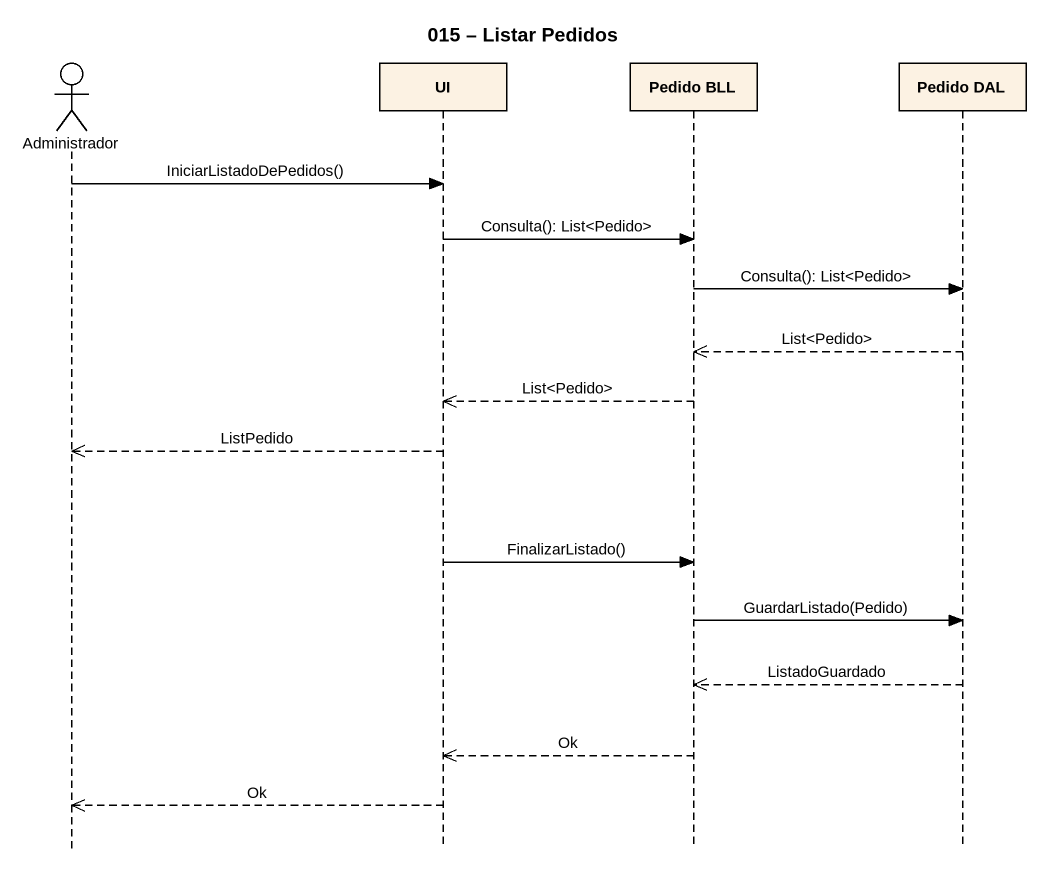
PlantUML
@startuml
title 015 – Listar Pedidos
hide footbox
actor Administrador
participant UI
participant "Pedido BLL" as Pedido_BLL
participant "Pedido DAL" as Pedido_DAL

Administrador -> UI : IniciarListadoDePedidos()
UI -> Pedido_BLL : Consulta(): List<Pedido>
Pedido_BLL -> Pedido_DAL : Consulta(): List<Pedido>
Pedido_DAL -->> Pedido_BLL : List<Pedido>
Pedido_BLL -->> UI : List<Pedido>
UI -->> Administrador : ListPedido
UI -> Pedido_BLL : FinalizarListado()
Pedido_BLL -> Pedido_DAL : GuardarListado(Pedido)
Pedido_DAL -->> Pedido_BLL : ListadoGuardado
Pedido_BLL -->> UI : Ok
UI -->> Administrador : Ok
@enduml
